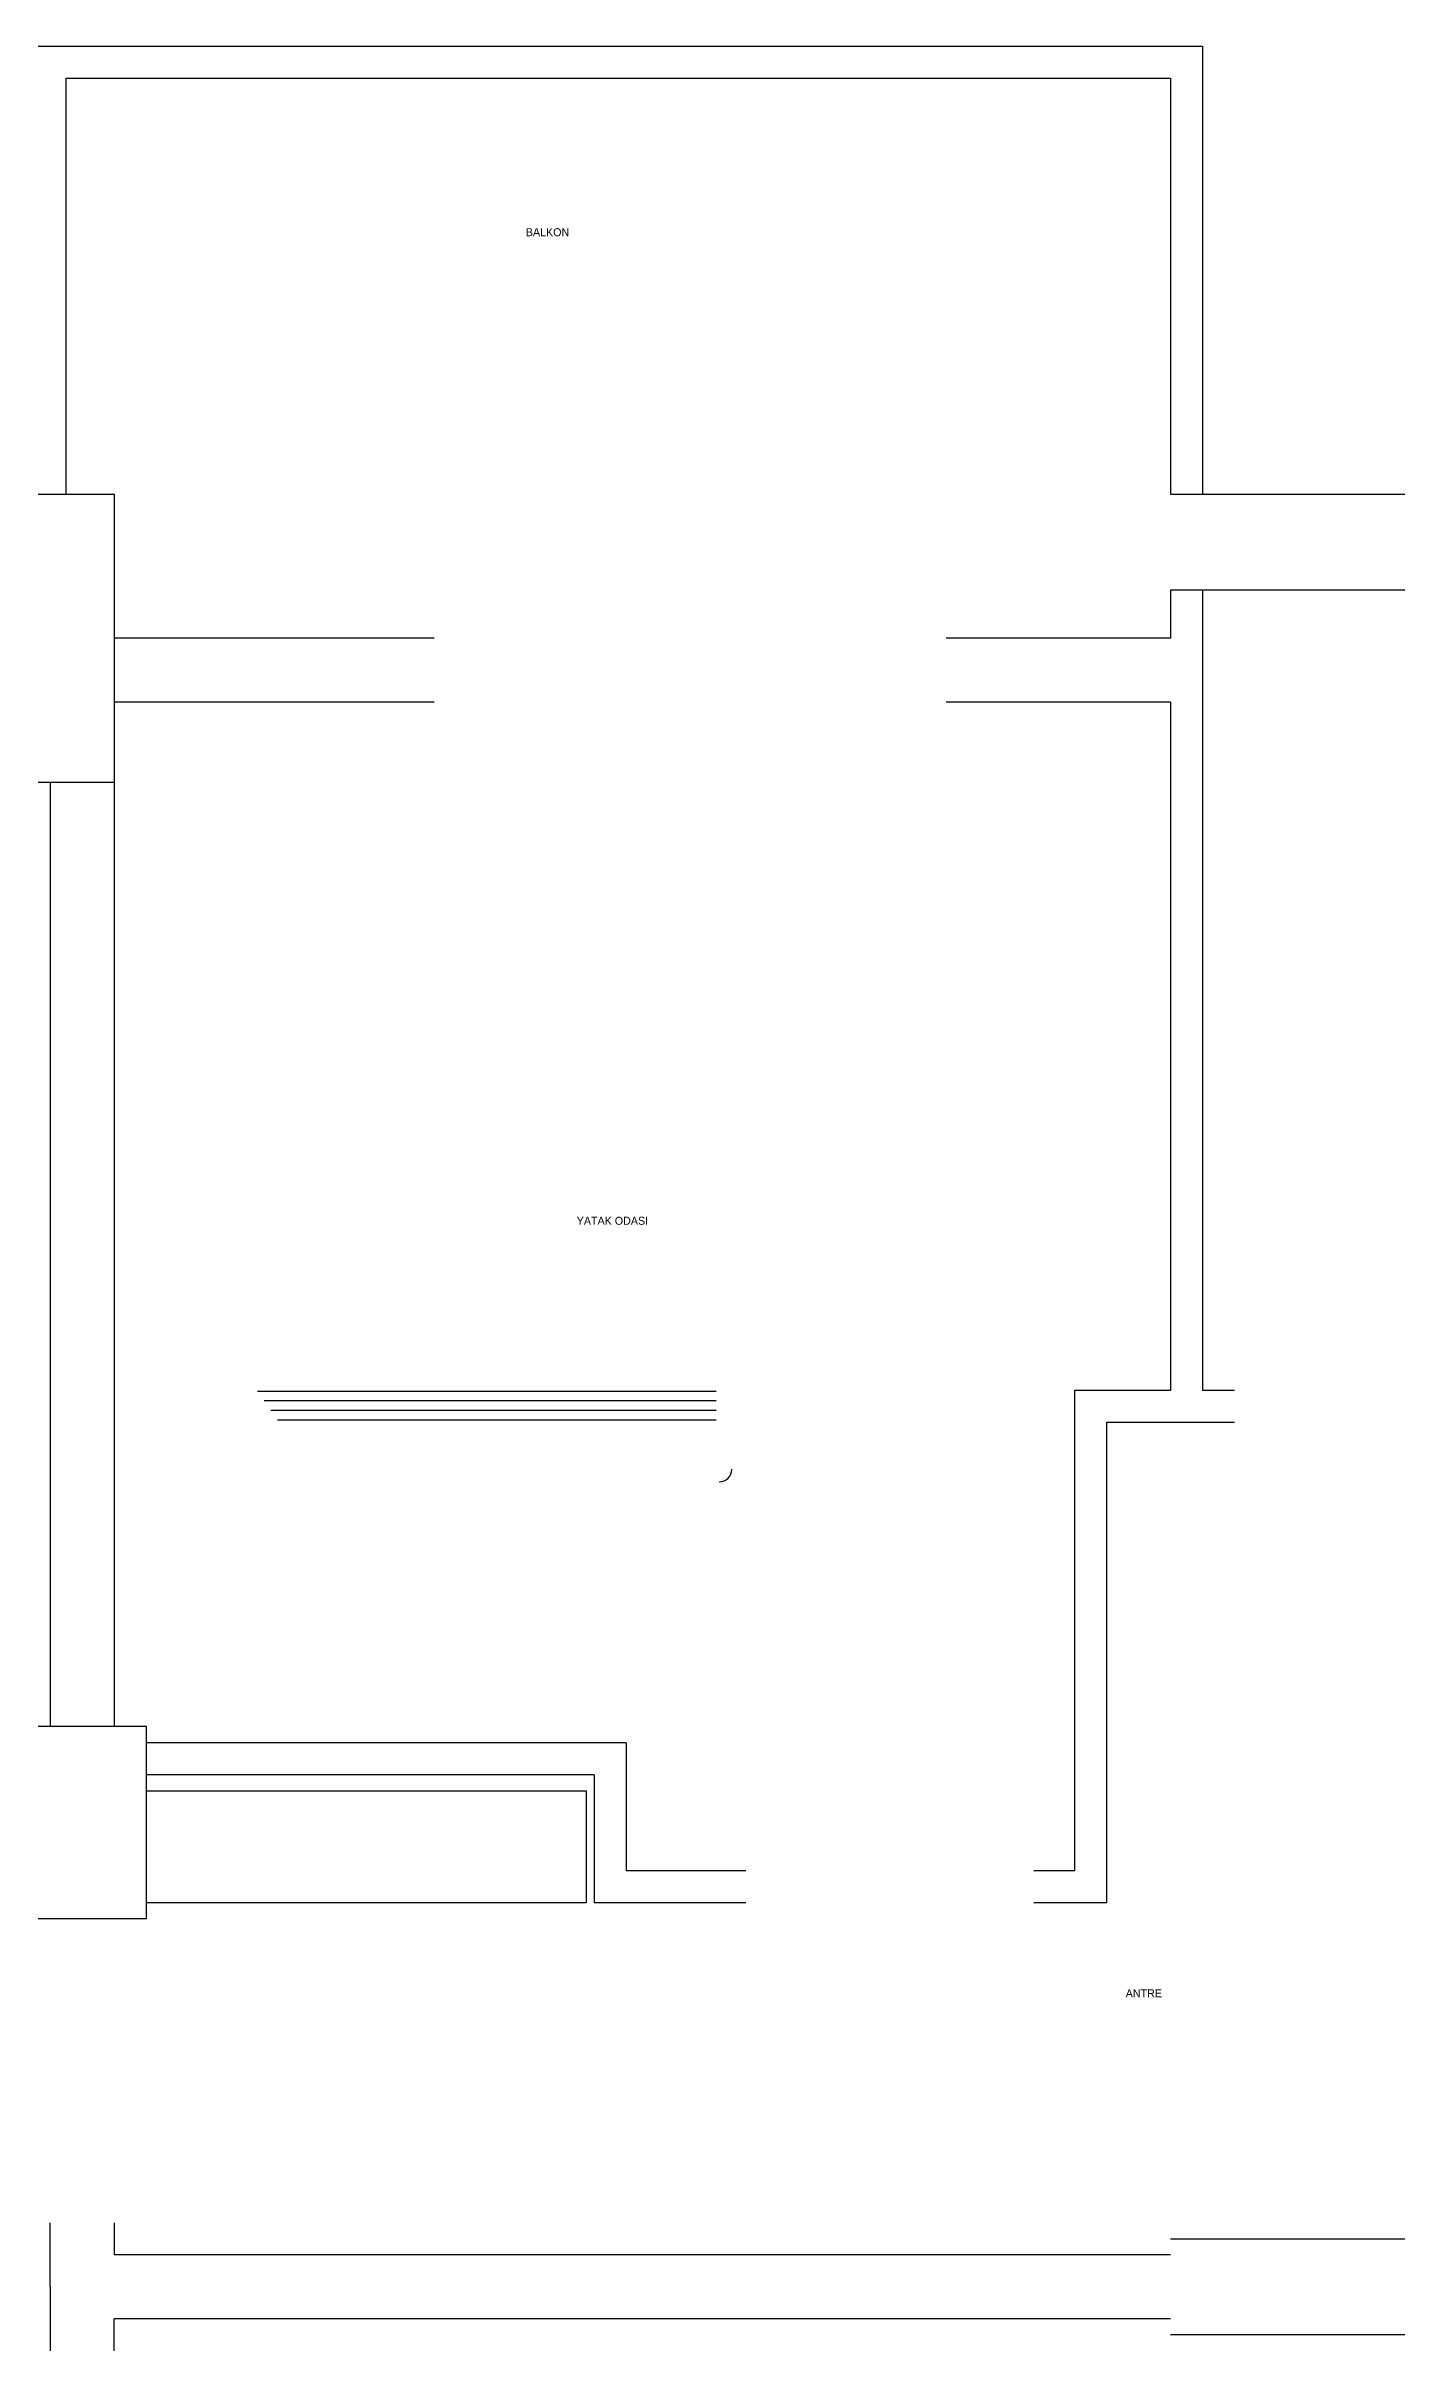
# Model space of a CAD drawing. Header units: metres. Extents: x 26 to 3156, y 26 to 1426.
# Drawn here: x 1714 to 2136, y 706 to 1426 of the extents above; entities that cross this region are included whole.
import ezdxf

# ---------------------------------------------------------------- set-up
doc = ezdxf.new("R2010")
doc.units = ezdxf.units.M

msp = doc.modelspace()

# ---------------------------------------------------------------- linework, layer by layer
for p, q in [((2065.685721, 1256.040648), (2065.685721, 1241.040648)), ((2075.685721, 1256.040648), (2075.685721, 1006.040648)), ((2075.685721, 1256.040648), (2075.685721, 1006.040648)), ((1835.685721, 1241.040648), (1735.685721, 1241.040648)), ((2065.685721, 1241.040648), (1995.685721, 1241.040648)), ((1835.685721, 1221.040648), (1735.685721, 1221.040648)), ((2065.685721, 1221.040648), (1995.685721, 1221.040648)), ((2065.685721, 1221.040648), (2065.685721, 1006.040648)), ((1715.685721, 1196.040648), (1715.685721, 901.140743)), ((1735.685721, 1196.040648), (1735.685721, 901.140743)), ((1923.743776, 1005.761711), (1780.433001, 1005.761711)), ((1923.743776, 1002.789244), (1782.531212, 1002.789244)), ((2065.685721, 1006.040648), (2035.685721, 1006.040648)), ((2035.685721, 1006.040648), (2035.685721, 856.040648)), ((2085.685721, 1006.040648), (2075.685721, 1006.040648)), ((2085.685721, 1006.040648), (2075.685721, 1006.040648)), ((1923.743776, 999.816777), (1784.629424, 999.816777)), ((1923.743776, 996.844311), (1786.727636, 996.844311)), ((2085.685721, 996.040648), (2045.685721, 996.040648)), ((2045.685721, 996.040648), (2045.685721, 846.040648)), ((2085.685721, 996.040648), (2075.685721, 996.040648)), ((1895.685721, 896.040648), (1745.785841, 896.040648)), ((1895.685721, 896.040648), (1895.685721, 856.040648)), ((1885.685721, 886.040648), (1745.785841, 886.040648)), ((1885.685721, 886.040648), (1885.685721, 846.040648)), ((1745.785841, 881.040648), (1883.185721, 881.040648)), ((1883.185721, 881.040648), (1883.185721, 846.040648)), ((1933.014311, 856.040648), (1895.685721, 856.040648)), ((2035.685721, 856.040648), (2023.014311, 856.040648)), ((1883.185721, 846.040648), (1745.785841, 846.040648)), ((1933.014311, 846.040648), (1885.685721, 846.040648)), ((2045.685721, 846.040648), (2023.014311, 846.040648)), ((1715.685721, 726.040648), (1715.685721, 746.040648)), ((1735.685721, 746.040648), (1735.685721, 736.040648)), ((2065.685721, 736.040648), (1735.685721, 736.040648)), ((1715.685721, 726.040648), (1715.685721, 706.040648)), ((1735.685721, 706.040648), (1735.685721, 716.040648)), ((2065.685721, 716.040648), (1735.685721, 716.040648))]:
    msp.add_line(p, q)
for points in [[(1710.685721, 1286.040648), (1710.685721, 1426.040648), (2075.685721, 1426.040648), (2075.685721, 1286.040648)], [(1720.685721, 1286.040648), (1720.685721, 1416.040648), (2065.685721, 1416.040648), (2065.685721, 1286.040648)], [(1710.685721, 1286.040648), (1735.685721, 1286.040648), (1735.685721, 1196.040648), (1710.685721, 1196.040648)], [(1710.685721, 1286.040648), (1735.685721, 1286.040648), (1735.685721, 1196.040648), (1710.685721, 1196.040648)], [(2065.685721, 1286.040648), (2155.685721, 1286.040648), (2155.685721, 1256.040648), (2065.685721, 1256.040648)], [(1705.78576, 841.140771), (1745.785841, 841.140771), (1745.785841, 901.140743), (1705.78576, 901.140743)], [(1705.78576, 841.140771), (1745.785841, 841.140771), (1745.785841, 901.140743), (1705.78576, 901.140743)], [(2065.685721, 741.040648), (2155.685791, 741.040648), (2155.685791, 711.040648), (2065.685721, 711.040648)], [(2065.685721, 741.040648), (2155.685791, 741.040648), (2155.685791, 711.040648), (2065.685721, 711.040648)]]:
    msp.add_lwpolyline(points)
msp.add_arc((1924.734598, 981.486566), 3.963289, 270, 0)

# ---------------------------------------------------------------- texts
for s, p in [('BALKON', (1864.308486, 1366.644783)), ('YATAK ODASI', (1880.221511, 1057.834024)), ('ANTRE', (2051.736301, 816.496667))]:
    msp.add_text(s, height=2.5).set_placement(p)

doc.saveas('drawing.dxf')
